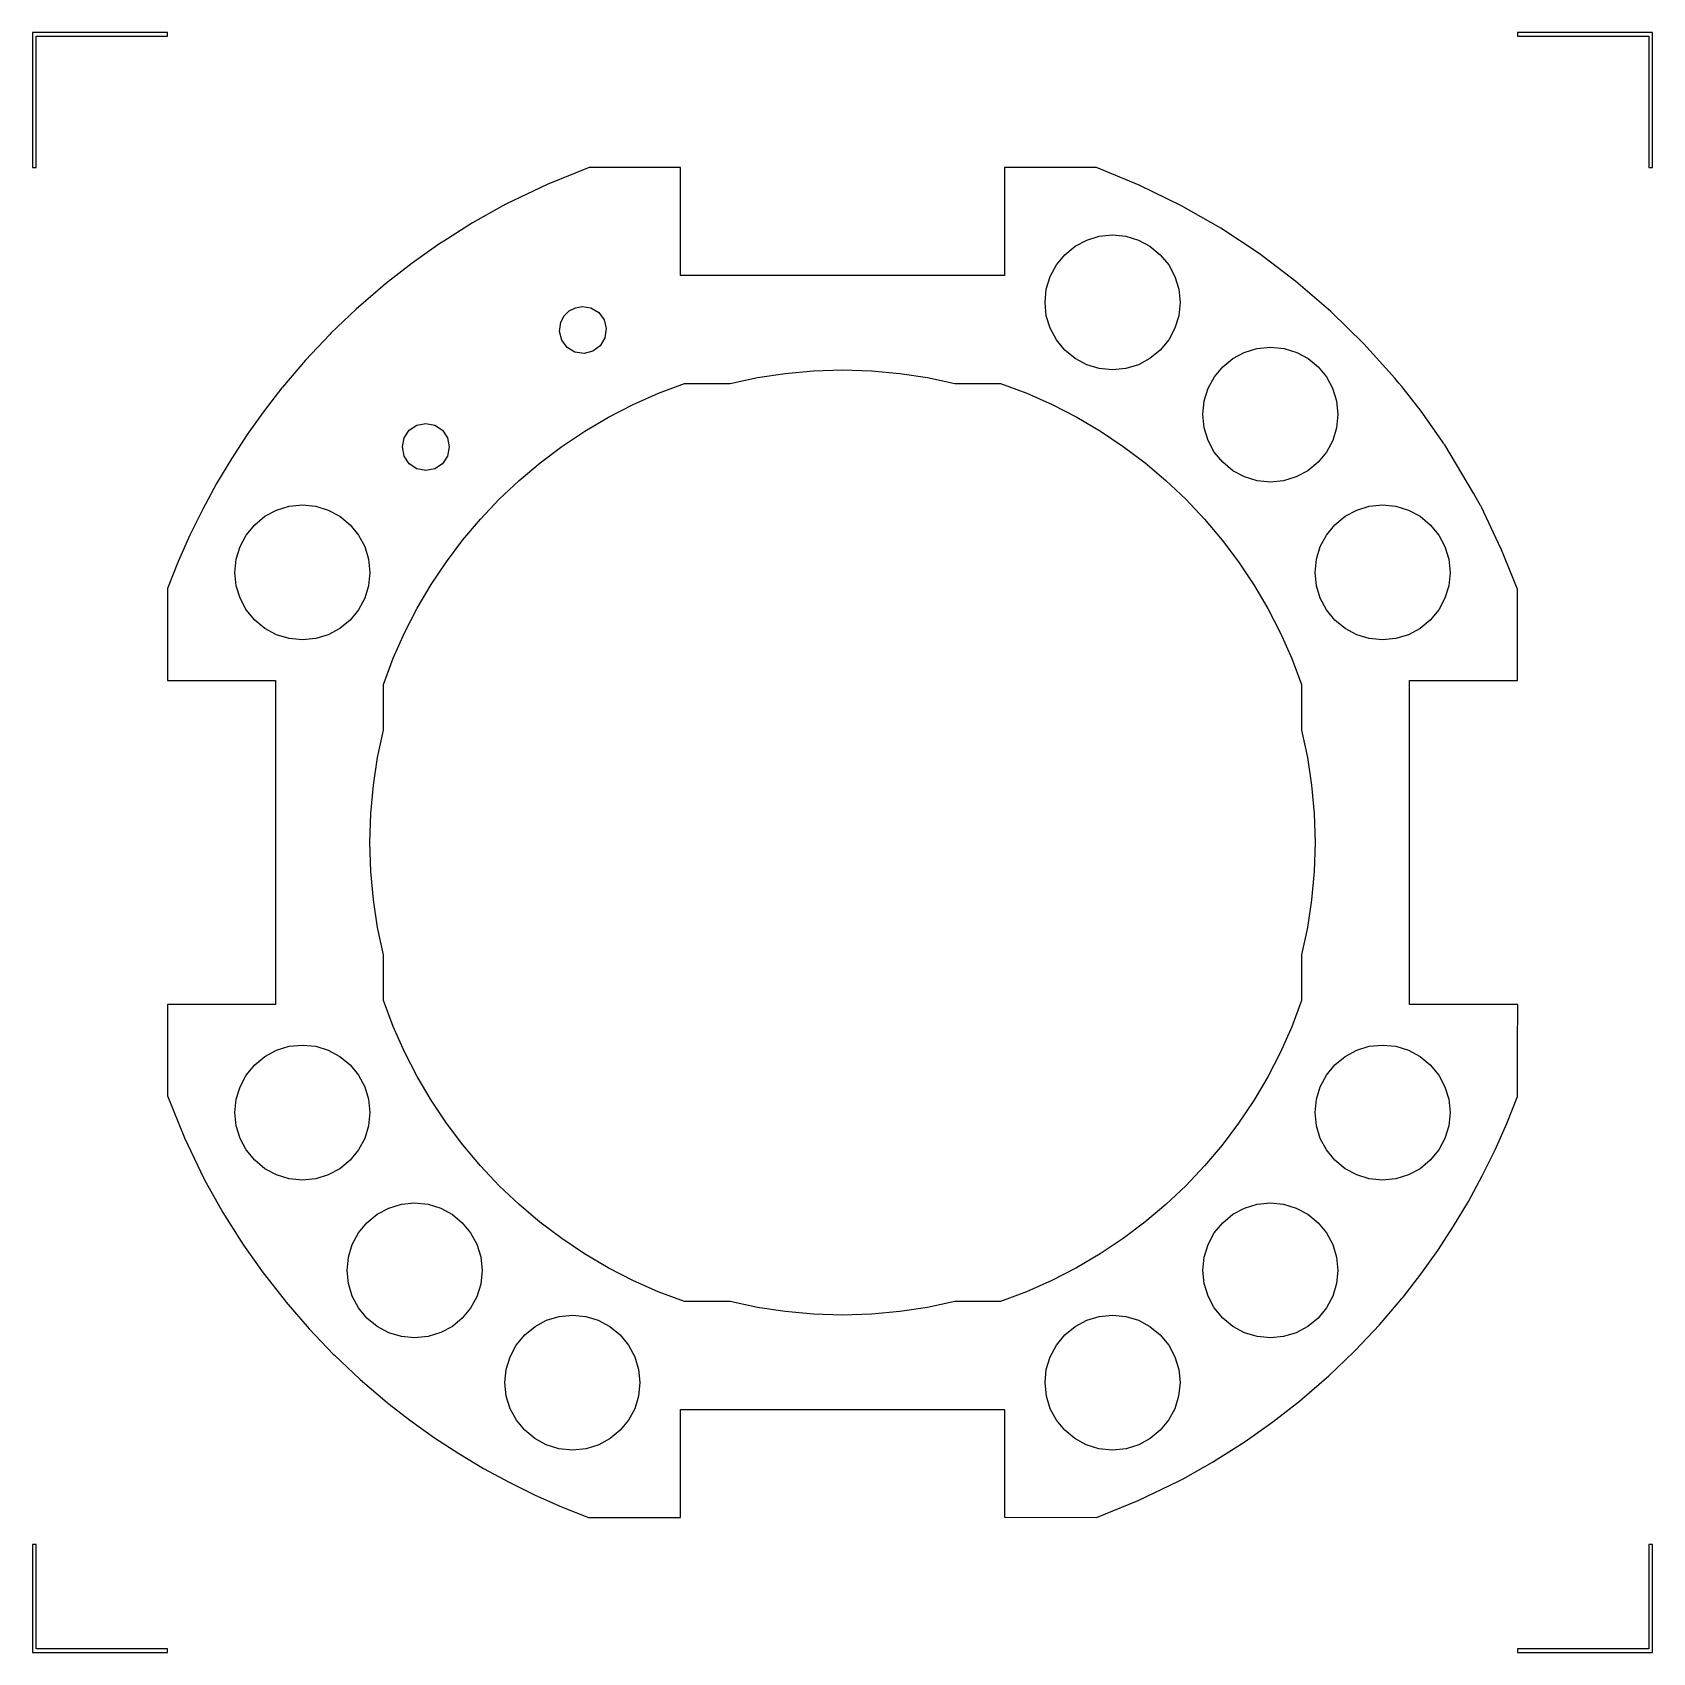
# Model space of a CAD drawing. Extents: x 0 to 12, y 0 to 12.
import ezdxf

# ---------------------------------------------------------------- set-up
doc = ezdxf.new("R2010")
doc.units = 0
doc.layers.add('Layer_1', color=7, linetype='CONTINUOUS')

msp = doc.modelspace()

# ---------------------------------------------------------------- linework, layer by layer
at = {"layer": 'Layer_1', "color": 7}
for points in [[(0, 12.000011), (0, 10.999996), (0.028332, 10.999996), (0.028332, 11.971623), (1.000015, 11.971623), (1.000015, 12.000011), (0, 12.000011), (0, 12.000011)], [(10.999998, 12.000011), (10.999998, 11.971623), (11.97168, 11.971623), (11.97168, 10.999996), (12.000013, 10.999996), (12.000013, 11.98579), (12.000013, 12.000011), (10.999998, 12.000011), (10.999998, 12.000011)], [(0.000056, 0.799978), (0.000056, 0), (1.000071, 0), (1.000071, 0.028332), (0.028389, 0.028332), (0.028389, 0.799978), (0.000056, 0.799978), (0.000056, 0.799978)], [(11.97168, 0.799978), (11.97168, 0.028332), (10.999998, 0.028332), (10.999998, 0), (12.000013, 0), (12.000013, 0.799978), (11.97168, 0.799978), (11.97168, 0.799978)]]:
    msp.add_lwpolyline(points, close=True, dxfattribs=at)
for points in [[(4.123844, 11.000012), (3.813165, 10.874565), (3.510948, 10.729917), (3.479692, 10.713711), (3.478817, 10.713214), (3.25942, 10.58908), (3.046114, 10.45475), (3.017725, 10.435677), (2.812776, 10.290913), (2.614841, 10.136698), (2.594445, 10.120107), (2.398673, 9.950342), (2.211351, 9.771298), (2.203305, 9.76314), (2.023384, 9.572631), (1.853008, 9.373541), (1.84788, 9.367257), (1.716182, 9.197192), (1.591573, 9.022186), (1.474183, 8.842464), (1.364138, 8.658253), (1.26157, 8.469776), (1.166605, 8.277261), (1.079373, 8.080932), (1.000002, 7.881015), (1.000002, 7.199989), (1.799981, 7.199989), (1.799981, 4.799997), (1.000002, 4.799997), (1.000002, 4.123877), (1.125377, 3.813368), (1.269931, 3.511311), (1.287073, 3.478349), (1.411335, 3.258724), (1.545815, 3.045203), (1.56373, 3.018635), (1.70901, 2.812917), (1.863811, 2.614263), (1.87952, 2.594971), (2.049465, 2.398913), (2.228716, 2.211325), (2.236872, 2.203388), (2.427565, 2.023264), (2.626858, 1.852705), (2.63237, 1.848184), (2.802473, 1.716438), (2.977521, 1.591785), (3.157288, 1.474353), (3.341547, 1.364272), (3.530074, 1.26167), (3.722641, 1.166677), (3.919025, 1.07942), (4.118998, 1.00003), (4.488148, 1.00003), (4.488486, 1.00003), (4.800032, 1.000416), (4.800032, 1.800009), (7.200024, 1.800009), (7.200024, 1.00196), (7.881325, 1.00179), (8.188812, 1.126272), (8.487993, 1.269571), (8.522224, 1.287375), (8.741168, 1.411254), (8.954046, 1.545289), (8.982322, 1.564361), (9.187073, 1.709023), (9.384822, 1.863119), (9.405712, 1.880097), (9.601165, 2.049546), (9.788199, 2.228244), (9.797239, 2.237505), (9.976433, 2.427276), (10.146159, 2.62556), (10.152774, 2.633608), (10.284358, 2.803585), (10.408861, 2.978496), (10.526155, 3.158116), (10.636111, 3.34222), (10.738601, 3.530582), (10.833497, 3.722978), (10.92067, 3.919181), (10.999991, 4.118968), (10.999991, 4.488723), (11.000979, 4.799994), (10.200007, 4.799994), (10.200007, 7.199986), (10.999985, 7.199986), (10.999985, 7.876327), (10.875246, 8.17922), (10.875246, 8.178063), (10.858434, 8.215049), (10.732041, 8.484648), (10.726913, 8.493468), (10.725473, 8.495672), (10.673217, 8.588221), (10.460117, 8.944968), (10.454055, 8.953346), (10.451458, 8.956543), (10.418771, 9.005105), (10.285034, 9.193676), (10.143274, 9.376293), (10.121281, 9.400988), (10.089751, 9.438856), (9.860526, 9.693961), (9.616203, 9.933141), (9.357635, 10.155795), (9.085677, 10.361316), (8.801183, 10.549102), (8.505008, 10.718549), (8.198006, 10.869052), (7.881032, 11.000008), (7.200004, 11.000008), (7.200004, 10.20003), (4.800012, 10.20003), (4.800012, 11.000008), (4.123838, 11.000008), (4.123844, 11.000012)], [(7.999988, 10.500005), (8.097991, 10.49031), (8.191334, 10.461946), (8.277395, 10.416), (8.353549, 10.353558), (8.415991, 10.277404), (8.461937, 10.191343), (8.490301, 10.098), (8.499996, 9.999998), (8.490301, 9.901995), (8.461937, 9.808652), (8.415991, 9.722591), (8.353549, 9.646437), (8.277395, 9.583995), (8.191334, 9.538049), (8.097991, 9.509685), (7.999988, 9.49999), (7.901986, 9.509685), (7.808643, 9.538049), (7.722582, 9.583995), (7.646428, 9.646437), (7.583986, 9.722591), (7.53804, 9.808652), (7.509676, 9.901995), (7.499981, 9.999998), (7.509676, 10.098), (7.53804, 10.191343), (7.583986, 10.277404), (7.646428, 10.353558), (7.722582, 10.416), (7.808643, 10.461946), (7.901986, 10.49031), (7.999988, 10.500005), (7.999988, 10.500005)], [(4.072855, 9.970563), (4.136025, 9.960641), (4.19497, 9.925018), (4.234278, 9.87118), (4.250587, 9.806303), (4.240534, 9.737564), (4.204822, 9.677976), (4.151141, 9.63806), (4.086635, 9.621244), (4.018451, 9.630959), (3.959506, 9.666582), (3.920198, 9.720421), (3.903889, 9.785298), (3.913941, 9.854036), (3.938931, 9.900613), (3.975648, 9.936953), (4.02124, 9.960967), (4.072855, 9.970563), (4.072855, 9.970563)], [(9.169337, 9.669323), (9.270099, 9.659168), (9.36395, 9.630038), (9.44888, 9.583944), (9.522878, 9.522896), (9.583934, 9.448905), (9.630037, 9.36398), (9.659177, 9.270132), (9.669344, 9.169371), (9.659649, 9.071369), (9.631285, 8.978025), (9.585339, 8.891965), (9.522898, 8.81581), (9.446743, 8.753369), (9.360682, 8.707423), (9.267339, 8.679059), (9.169337, 8.669364), (9.071334, 8.679059), (8.977991, 8.707423), (8.891931, 8.753369), (8.815776, 8.81581), (8.753334, 8.891965), (8.707388, 8.978025), (8.679024, 9.071369), (8.669329, 9.169371), (8.679496, 9.270132), (8.708636, 9.36398), (8.75474, 9.448905), (8.815795, 9.522896), (8.889793, 9.583944), (8.974723, 9.630038), (9.068575, 9.659168), (9.169337, 9.669323), (9.169337, 9.669323)], [(6.000015, 9.49999), (6.21372, 9.493533), (6.424014, 9.474438), (6.630543, 9.443122), (6.832954, 9.4), (7.171347, 9.4), (7.364821, 9.326925), (7.552691, 9.24339), (7.73461, 9.149741), (7.91023, 9.046325), (8.079204, 8.933491), (8.241185, 8.811585), (8.395827, 8.680954), (8.542781, 8.541947), (8.681701, 8.39491), (8.81224, 8.240191), (8.93405, 8.078137), (9.046784, 7.909096), (9.150095, 7.733415), (9.243636, 7.55144), (9.32706, 7.363521), (9.400019, 7.170003), (9.400019, 6.83288), (9.443141, 6.630478), (9.474457, 6.423965), (9.493553, 6.213687), (9.500011, 5.999994), (9.493553, 5.786289), (9.474458, 5.575994), (9.443142, 5.369464), (9.400019, 5.167052), (9.400019, 4.828771), (9.326948, 4.635287), (9.243414, 4.447407), (9.149766, 4.265479), (9.04635, 4.089849), (8.933514, 3.920866), (8.811606, 3.758876), (8.680973, 3.604226), (8.541962, 3.457264), (8.394921, 3.318337), (8.240197, 3.187792), (8.078137, 3.065976), (7.90909, 2.953237), (7.733402, 2.849921), (7.55142, 2.756376), (7.363493, 2.672949), (7.169967, 2.599987), (6.832954, 2.599987), (6.630543, 2.556865), (6.424014, 2.525549), (6.21372, 2.506454), (6.000015, 2.499997), (5.786319, 2.506455), (5.576045, 2.525549), (5.369533, 2.556865), (5.167126, 2.599987), (4.828793, 2.599987), (4.635313, 2.673054), (4.447437, 2.756583), (4.265512, 2.850226), (4.089885, 2.953635), (3.920904, 3.066465), (3.758915, 3.188366), (3.604266, 3.318992), (3.457305, 3.457996), (3.318377, 3.605029), (3.187831, 3.759746), (3.066014, 3.921797), (2.953272, 4.090837), (2.849954, 4.266517), (2.756405, 4.448491), (2.672974, 4.636411), (2.600008, 4.829929), (2.600008, 5.167052), (2.556887, 5.369464), (2.525572, 5.575994), (2.506477, 5.786289), (2.500016, 5.999994), (2.506479, 6.213687), (2.525575, 6.423965), (2.556889, 6.630478), (2.600008, 6.83288), (2.600008, 7.171381), (2.673078, 7.364845), (2.756608, 7.552706), (2.85025, 7.734616), (2.953659, 7.910228), (3.066485, 8.079195), (3.188382, 8.24117), (3.319002, 8.395806), (3.457999, 8.542756), (3.605024, 8.681673), (3.759731, 8.812209), (3.921773, 8.934017), (4.090801, 9.046752), (4.266469, 9.150064), (4.44843, 9.243607), (4.636336, 9.327035), (4.82984, 9.4), (5.167126, 9.4), (5.369533, 9.443122), (5.576045, 9.474438), (5.786319, 9.493533), (6.000015, 9.49999), (6.000015, 9.49999)], [(2.91398, 9.104493), (2.98148, 9.090753), (3.036602, 9.053249), (3.073766, 8.997615), (3.087391, 8.929482), (3.073764, 8.86135), (3.0366, 8.805715), (2.981479, 8.768212), (2.91398, 8.754472), (2.846498, 8.768228), (2.791393, 8.805736), (2.754242, 8.861364), (2.740622, 8.929482), (2.754242, 8.997601), (2.791393, 9.053229), (2.846498, 9.090736), (2.91398, 9.104493), (2.91398, 9.104493)], [(2.000009, 8.50003), (2.098012, 8.490335), (2.191355, 8.461972), (2.277415, 8.416026), (2.35357, 8.353584), (2.416011, 8.277429), (2.461957, 8.191369), (2.490321, 8.098026), (2.500016, 8.000023), (2.490321, 7.902021), (2.461958, 7.808678), (2.416012, 7.722617), (2.35357, 7.646462), (2.277415, 7.584021), (2.191355, 7.538075), (2.098012, 7.509711), (2.000009, 7.500016), (1.902007, 7.509711), (1.808664, 7.538075), (1.722604, 7.584022), (1.64645, 7.646463), (1.584008, 7.722618), (1.538063, 7.808678), (1.509699, 7.902021), (1.500004, 8.000023), (1.509699, 8.098026), (1.538063, 8.191368), (1.584009, 8.277428), (1.64645, 8.353583), (1.722604, 8.416025), (1.808664, 8.461971), (1.902007, 8.490335), (2.000009, 8.50003), (2.000009, 8.50003)], [(10.000018, 8.50003), (10.098021, 8.490335), (10.191364, 8.461972), (10.277424, 8.416026), (10.353579, 8.353584), (10.416021, 8.277429), (10.461967, 8.191369), (10.490331, 8.098026), (10.500026, 8.000023), (10.490331, 7.902021), (10.461967, 7.808678), (10.416021, 7.722617), (10.353579, 7.646462), (10.277424, 7.584021), (10.191364, 7.538075), (10.098021, 7.509711), (10.000018, 7.500016), (9.902016, 7.509711), (9.808673, 7.538075), (9.722612, 7.584021), (9.646457, 7.646462), (9.584016, 7.722617), (9.53807, 7.808678), (9.509706, 7.902021), (9.500011, 8.000023), (9.509706, 8.098026), (9.53807, 8.191369), (9.584016, 8.277429), (9.646458, 8.353584), (9.722612, 8.416026), (9.808673, 8.461972), (9.902016, 8.490335), (10.000018, 8.50003), (10.000018, 8.50003)], [(2.000009, 4.500027), (2.098012, 4.490332), (2.191355, 4.461968), (2.277415, 4.416022), (2.35357, 4.35358), (2.416012, 4.277425), (2.461958, 4.191365), (2.490321, 4.098022), (2.500016, 4.000019), (2.490321, 3.902016), (2.461957, 3.808673), (2.416011, 3.722613), (2.35357, 3.646458), (2.277415, 3.584017), (2.191355, 3.538071), (2.098012, 3.509707), (2.000009, 3.500012), (1.902007, 3.509707), (1.808664, 3.538072), (1.722604, 3.584018), (1.64645, 3.646459), (1.584009, 3.722614), (1.538063, 3.808674), (1.509699, 3.902017), (1.500004, 4.000019), (1.509699, 4.098021), (1.538063, 4.191364), (1.584008, 4.277424), (1.64645, 4.353579), (1.722604, 4.416021), (1.808664, 4.461967), (1.902007, 4.490331), (2.000009, 4.500027), (2.000009, 4.500027)], [(10.000018, 4.500027), (10.098021, 4.490332), (10.191364, 4.461968), (10.277424, 4.416022), (10.353579, 4.35358), (10.416021, 4.277425), (10.461967, 4.191365), (10.490331, 4.098022), (10.500026, 4.000019), (10.490331, 3.902016), (10.461967, 3.808673), (10.416021, 3.722613), (10.353579, 3.646458), (10.277424, 3.584017), (10.191364, 3.538071), (10.098021, 3.509707), (10.000018, 3.500012), (9.902016, 3.509707), (9.808673, 3.538071), (9.722612, 3.584017), (9.646458, 3.646458), (9.584016, 3.722613), (9.53807, 3.808673), (9.509706, 3.902016), (9.500011, 4.000019), (9.509706, 4.098022), (9.53807, 4.191365), (9.584016, 4.277425), (9.646457, 4.35358), (9.722612, 4.416022), (9.808673, 4.461968), (9.902016, 4.490332), (10.000018, 4.500027), (10.000018, 4.500027)], [(2.83069, 3.330679), (2.931452, 3.320512), (3.0253, 3.291372), (3.110225, 3.245269), (3.184217, 3.184213), (3.245265, 3.110215), (3.291359, 3.025285), (3.320489, 2.931433), (3.330644, 2.830671), (3.320489, 2.729909), (3.291359, 2.636057), (3.245265, 2.551127), (3.184217, 2.477129), (3.110225, 2.416073), (3.0253, 2.36997), (2.931452, 2.34083), (2.83069, 2.330664), (2.732688, 2.340359), (2.639345, 2.368722), (2.553284, 2.414668), (2.47713, 2.47711), (2.414688, 2.553265), (2.368742, 2.639325), (2.340378, 2.732668), (2.330683, 2.830671), (2.340378, 2.928674), (2.368742, 3.022017), (2.414688, 3.108077), (2.47713, 3.184232), (2.553284, 3.246674), (2.639345, 3.29262), (2.732688, 3.320984), (2.83069, 3.330679), (2.83069, 3.330679)], [(9.169337, 3.330679), (9.267339, 3.320984), (9.360682, 3.29262), (9.446743, 3.246674), (9.522898, 3.184232), (9.585339, 3.108077), (9.631285, 3.022017), (9.659649, 2.928674), (9.669344, 2.830671), (9.659649, 2.732668), (9.631285, 2.639325), (9.585339, 2.553265), (9.522898, 2.47711), (9.446743, 2.414668), (9.360682, 2.368722), (9.267339, 2.340359), (9.169337, 2.330664), (9.071334, 2.340359), (8.977991, 2.368722), (8.891931, 2.414668), (8.815776, 2.47711), (8.753334, 2.553265), (8.707388, 2.639325), (8.679024, 2.732668), (8.669329, 2.830671), (8.679024, 2.928674), (8.707388, 3.022017), (8.753334, 3.108077), (8.815776, 3.184232), (8.891931, 3.246674), (8.977991, 3.29262), (9.071334, 3.320984), (9.169337, 3.330679), (9.169337, 3.330679)], [(3.999985, 2.499997), (4.097988, 2.490302), (4.191331, 2.461938), (4.277391, 2.415992), (4.353546, 2.35355), (4.415988, 2.277396), (4.461934, 2.191335), (4.490298, 2.097992), (4.499993, 1.99999), (4.489826, 1.899229), (4.460686, 1.805381), (4.414582, 1.720456), (4.353527, 1.646465), (4.279528, 1.585417), (4.194599, 1.539323), (4.100747, 1.510193), (3.999985, 1.500037), (3.899223, 1.510193), (3.805372, 1.539323), (3.720442, 1.585417), (3.646444, 1.646465), (3.585388, 1.720456), (3.539285, 1.805381), (3.510144, 1.899229), (3.499978, 1.99999), (3.509673, 2.097992), (3.538037, 2.191335), (3.583983, 2.277396), (3.646424, 2.35355), (3.722579, 2.415992), (3.808639, 2.461938), (3.901983, 2.490302), (3.999985, 2.499997), (3.999985, 2.499997)], [(7.999988, 2.499997), (8.097991, 2.490302), (8.191334, 2.461938), (8.277394, 2.415992), (8.353549, 2.35355), (8.415991, 2.277396), (8.461937, 2.191335), (8.490301, 2.097992), (8.499996, 1.99999), (8.489829, 1.899229), (8.460689, 1.805381), (8.414586, 1.720456), (8.35353, 1.646465), (8.279532, 1.585417), (8.194602, 1.539323), (8.100751, 1.510193), (7.999988, 1.500037), (7.899226, 1.510193), (7.805375, 1.539323), (7.720445, 1.585417), (7.646447, 1.646465), (7.585391, 1.720456), (7.539288, 1.805381), (7.510148, 1.899229), (7.499981, 1.99999), (7.509676, 2.097992), (7.53804, 2.191335), (7.583986, 2.277396), (7.646428, 2.35355), (7.722582, 2.415992), (7.808643, 2.461938), (7.901986, 2.490302), (7.999988, 2.499997), (7.999988, 2.499997)]]:
    msp.add_lwpolyline(points, dxfattribs=at)

doc.saveas('drawing.dxf')
